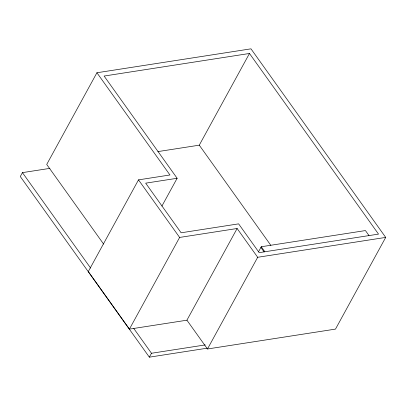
<?xml version="1.0" encoding="UTF-8"?>
<svg xmlns="http://www.w3.org/2000/svg" width="406" height="406" viewBox="0 0 406 406"><rect width="100%" height="100%" fill="white"/><g stroke="black" fill="none" stroke-linecap="round" stroke-linejoin="round"><path stroke-width="0.61" d="M49.933 168.363L22.437 172.631L20.3 176.534L149.347 357.168L207.461 348.145M96.922 72.755L169.957 174.981L138.497 179.868L88.295 271.563L129.418 329.129L186.917 320.197L207.481 348.982L335.498 329.104L385.7 237.408L250.979 48.832L96.922 72.755L46.72 164.45L103.606 244.072M161.918 206.065L177.133 178.28L104.098 76.049L249.477 53.475L378.524 234.11L259.185 252.644L238.621 223.858L181.122 232.79L145.673 183.162L177.133 178.28M157.919 151.595L199.275 145.17L249.477 53.475M129.418 329.129L179.619 237.434L237.119 228.502L257.683 257.287L385.7 237.408M149.347 357.168L151.484 353.266L205.223 344.922M186.917 320.197L237.119 228.502M258.48 251.867L261.281 246.746L365.43 230.572L368.978 235.536M207.481 348.982L257.683 257.287M199.275 145.17L270.802 245.295M261.281 246.746L264.829 251.705M260.906 247.437L264.093 251.903M138.497 179.868L179.619 237.434M22.437 172.631L90.65 268.107M133.787 328.495L151.484 353.266"/></g></svg>
